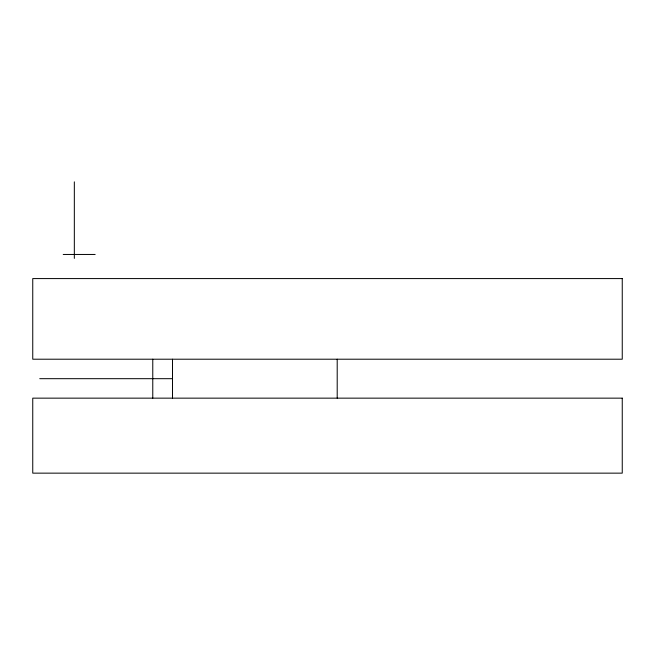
<?xml version="1.0" encoding="UTF-8"?>
<svg xmlns="http://www.w3.org/2000/svg" width="655" height="655" viewBox="0 0 655 655"><rect width="100%" height="100%" fill="white"/><g stroke="black" fill="none" stroke-linecap="round" stroke-linejoin="round"><path stroke-width="0.98" d="M63.216 254.459L95.163 254.459M39.75 378.68L172.281 378.68M337.202 359.21L337.202 398.15M172.511 359.21L172.511 398.15M152.771 359.21L152.771 398.15M74.334 181.853L74.334 258.389M622.25 278.58L32.75 278.58L32.75 359.21L622.25 359.21L622.25 278.58M622.25 398.15L32.75 398.15L32.75 473.147L622.25 473.147L622.25 398.15"/></g></svg>
